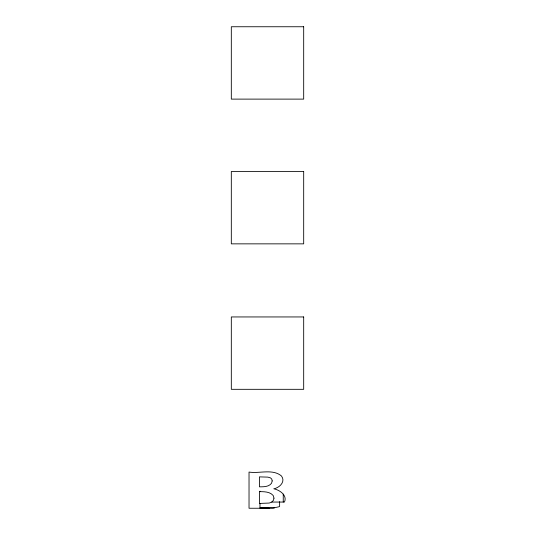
<?xml version="1.0" encoding="UTF-8"?>
<svg xmlns="http://www.w3.org/2000/svg" width="535" height="535" viewBox="0 0 535 535"><rect width="100%" height="100%" fill="white"/><g stroke="black" fill="none" stroke-linecap="round" stroke-linejoin="round"><path stroke-width="0.8" d="M271.653 502.057L284.473 502.057C287.549 495.243 279.591 489.953 273.766 488.789C279.464 487.846 285.897 481.64 281.437 475.963C272.623 468.553 259.341 473.803 249.029 472.064L249.029 508.25L269.172 508.25M274.475 507.855L259.977 507.855L259.977 503.435M259.977 508.069L273.084 508.069L279.002 506.759L279.624 506.438L279.624 501.669M283.249 494.106L283.249 502.057M259.977 491.157L259.977 491.652M273.98 498.152L273.485 500.218L271.994 501.917L269.265 503.054L259.415 503.435L259.415 491.652C264.196 491.672 269.807 491.585 273.198 495.524L273.98 498.152M272.188 480.918L271.553 483.245C268.744 486.977 263.641 486.81 259.415 486.83L259.415 476.879L267.868 477.126L270.489 477.875L271.767 479.126L272.188 480.918M303.686 26.75L231.314 26.75L231.314 99.115L303.686 99.115L303.686 26.75M303.686 171.488L231.314 171.488L231.314 243.853L303.686 243.853L303.686 171.488M303.686 316.947L231.314 316.947L231.314 389.319L303.686 389.319L303.686 316.947"/></g></svg>
